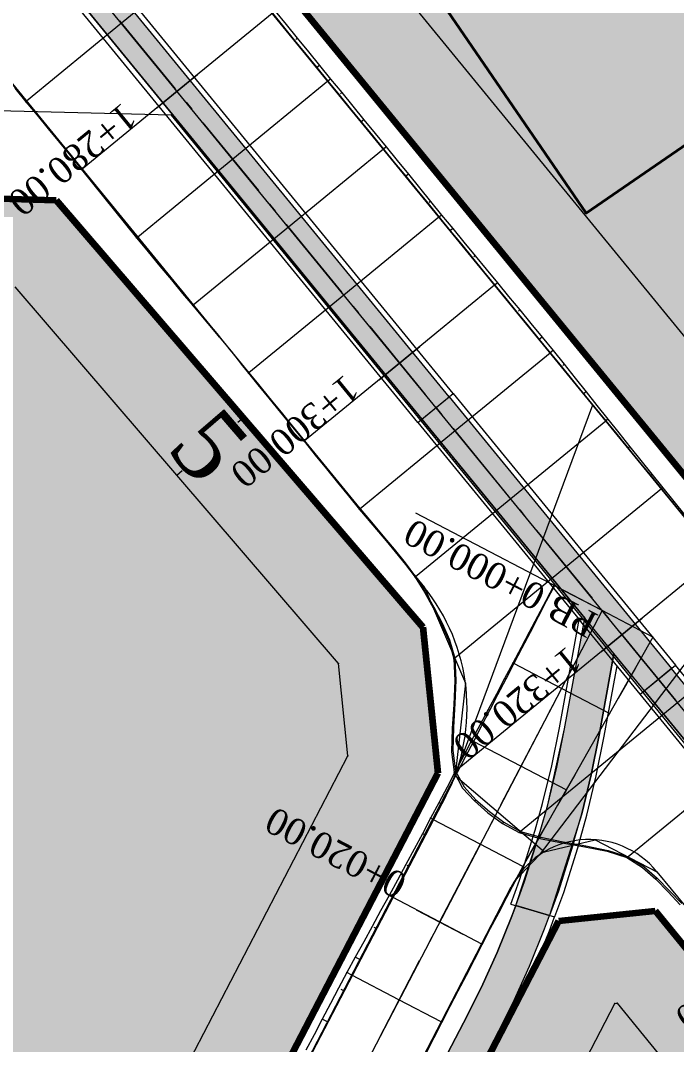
# Model space of a CAD drawing. Header units: metres. Extents: x 478603 to 489313, y 4282657 to 4289463.
# Drawn here: x 479467.5 to 479504.9, y 4287094.6 to 4287152.9 of the extents above; entities that cross this region are included whole.
import ezdxf

# ---------------------------------------------------------------- set-up
doc = ezdxf.new("R2010")
doc.units = ezdxf.units.M
for name, color, linetype, lineweight in [('ADAKENARI', 18, 'Continuous', 0), ('EKS_2', 5, 'Continuous', 0), ('EKSENLER', 3, 'Continuous', 0), ('HAT_ENERJI_NAKIL_HAT', 18, 'Continuous', 0), ('HDA_2', 30, 'Continuous', 0), ('HDO_2', 30, 'Continuous', 0), ('KALDIRIM', 11, 'Continuous', 0), ('KDA_2', 150, 'Continuous', 20), ('KDO_2', 150, 'Continuous', 20), ('KYA_2', 1, 'Continuous', 20), ('KYO_2', 1, 'Continuous', 20), ('P_ALAN', 143, 'Continuous', 0), ('P_ALT', 143, 'Continuous', 0), ('P_U_KNL', 143, 'Continuous', 0), ('P_YENI_MENFEZ', 150, 'Continuous', 0), ('PARSEL_ALAN', 254, 'Continuous', 0), ('PARSEL_SERA_ALAN', 9, 'Continuous', 40), ('PL_ALİNMAN', 1, 'Continuous', 0), ('PL_ENKESIT', 1, 'Continuous', 0), ('PL_KM', 4, 'Continuous', 0), ('PL_KMYAZI', 30, 'Continuous', 0), ('PL_TOTFKM', 7, 'Continuous', 0), ('RAKORDMAN', 3, 'Continuous', 0), ('ROL_CEPHE', 1, 'Continuous', 0), ('SEV_KYA_HDA', 3, 'Continuous', 0), ('SEV_KYO_HDO', 3, 'Continuous', 0), ('SEV_YKA_KDA', 3, 'Continuous', 0), ('SEV_YKO_KDO', 3, 'Continuous', 0), ('SNR_YAPIYAK', 18, 'Continuous', 0), ('YKA_2', 33, 'Continuous', 0), ('YKO_2', 33, 'Continuous', 0), ('YOL_EKSEN', 18, 'Continuous', 0)]:
    doc.layers.add(name, color=color, linetype=linetype, lineweight=lineweight)
doc.styles.get("Standard").update_dxf_attribs({"font": 'times.ttf'})

msp = doc.modelspace()

# ---------------------------------------------------------------- hatches: boundary and pattern name
at = {"layer": 'P_ALAN'}
for points in [[(479490.388, 4287130.193), (479491.935, 4287131.46), (479423.03, 4287215.575), (479420.744, 4287218.553), (479418.66, 4287221.657), (479416.777, 4287224.887), (479415.102, 4287228.229), (479413.643, 4287231.671), (479412.404, 4287235.198), (479411.728, 4287237.597), (479409.798, 4287237.073), (479410.496, 4287234.595), (479411.777, 4287230.948), (479413.286, 4287227.39), (479415.017, 4287223.934), (479416.964, 4287220.595), (479419.119, 4287217.386), (479421.463, 4287214.332)], [(479490.388, 4287130.193), (479491.935, 4287131.46), (479423.03, 4287215.575), (479420.744, 4287218.553), (479418.66, 4287221.657), (479416.777, 4287224.887), (479415.102, 4287228.229), (479413.643, 4287231.671), (479412.404, 4287235.198), (479411.728, 4287237.597), (479409.798, 4287237.073), (479410.496, 4287234.595), (479411.777, 4287230.948), (479413.286, 4287227.39), (479415.017, 4287223.934), (479416.964, 4287220.595), (479419.119, 4287217.386), (479421.463, 4287214.332)], [(479676.002, 4286903.553), (479677.549, 4286904.82), (479504.608, 4287115.988), (479503.061, 4287114.721)], [(479676.002, 4286903.553), (479677.549, 4286904.82), (479504.608, 4287115.988), (479503.061, 4287114.721)]]:
    msp.add_hatch(color=256, dxfattribs=at).paths.add_polyline_path(points)
at = {"layer": 'P_ALT'}
msp.add_hatch(color=256, dxfattribs=at).paths.add_polyline_path([(479497.659, 4287101.939), (479495.733, 4287102.497), (479497.13, 4287106.713), (479497.555, 4287108.223), (479498.517, 4287112.567), (479499.666, 4287118.866), (479490.388, 4287130.193), (479491.935, 4287131.46), (479504.609, 4287115.989), (479503.061, 4287114.721), (479501.329, 4287116.836), (479500.482, 4287112.19), (479500.029, 4287109.949), (479499.491, 4287107.717)])
msp.add_hatch(color=256, dxfattribs=at).paths.add_polyline_path([(479497.659, 4287101.939), (479495.733, 4287102.497), (479497.13, 4287106.713), (479497.555, 4287108.223), (479498.517, 4287112.567), (479499.666, 4287118.866), (479490.388, 4287130.193), (479491.935, 4287131.46), (479504.609, 4287115.989), (479503.061, 4287114.721), (479501.329, 4287116.836), (479500.482, 4287112.19), (479500.029, 4287109.949), (479499.491, 4287107.717)])
at = {"layer": 'P_U_KNL'}
msp.add_hatch(color=256, dxfattribs=at).paths.add_polyline_path([(479495.511, 4287101.887), (479494.672, 4287099.831), (479493.757, 4287097.808), (479492.762, 4287095.813), (479424.369, 4286964.911), (479323.786, 4286772.397), (479321.694, 4286767.966), (479319.958, 4286763.361), (479318.6, 4286758.632), (479317.627, 4286753.808), (479317.045, 4286748.922), (479316.86, 4286744.005), (479317.072, 4286739.088), (479317.679, 4286734.205), (479318.678, 4286729.387), (479320.062, 4286724.665), (479321.822, 4286720.07), (479323.946, 4286715.631), (479326.422, 4286711.378), (479329.232, 4286707.339), (479332.358, 4286703.539), (479335.781, 4286700.004), (479339.478, 4286696.756), (479343.408, 4286693.829), (479368.037, 4286676.984), (479369.166, 4286678.635), (479344.57, 4286695.457), (479340.737, 4286698.312), (479337.162, 4286701.453), (479333.852, 4286704.873), (479330.828, 4286708.548), (479328.11, 4286712.454), (479325.715, 4286716.568), (479323.66, 4286720.86), (479321.958, 4286725.305), (479320.62, 4286729.872), (479319.654, 4286734.532), (479319.066, 4286739.255), (479318.862, 4286744.01), (479319.041, 4286748.766), (479319.603, 4286753.492), (479320.544, 4286758.157), (479321.858, 4286762.731), (479323.537, 4286767.185), (479325.577, 4286771.507), (479426.147, 4286963.995), (479434.014, 4286979.053), (479438.909, 4286934.307), (479439.571, 4286929.81), (479440.573, 4286925.357), (479441.904, 4286920.991), (479443.559, 4286916.737), (479445.526, 4286912.619), (479447.796, 4286908.659), (479450.356, 4286904.881), (479453.18, 4286901.318), (479563.644, 4286772.192), (479564.255, 4286771.486), (479564.874, 4286770.784), (479565.5, 4286770.089), (479566.134, 4286769.4), (479566.774, 4286768.718), (479567.422, 4286768.043), (479568.076, 4286767.374), (479568.736, 4286766.714), (479589.573, 4286746.064), (479590.981, 4286747.485), (479570.147, 4286768.131), (479569.498, 4286768.78), (479568.858, 4286769.434), (479568.225, 4286770.095), (479567.599, 4286770.762), (479566.979, 4286771.436), (479566.367, 4286772.115), (479565.761, 4286772.802), (479565.161, 4286773.496), (479454.724, 4286902.59), (479451.97, 4286906.064), (479449.494, 4286909.719), (479447.299, 4286913.549), (479445.396, 4286917.532), (479443.796, 4286921.646), (479442.508, 4286925.869), (479441.539, 4286930.176), (479440.893, 4286934.562), (479435.678, 4286982.238), (479494.543, 4287094.904), (479495.563, 4287096.949), (479496.51, 4287099.041), (479497.377, 4287101.166), (479497.659, 4287101.939), (479495.733, 4287102.497)])
at = {"layer": 'PARSEL_ALAN'}
for points in [[(479643.933, 4287398.761), (479817.893, 4287145.197), (479734.475, 4287003.693), (479687.036, 4286923.221), (479673.047, 4286922.158), (479430.429, 4287218.472), (479426.934, 4287224.913), (479426.05, 4287231.313), (479427.413, 4287242.551), (479428.4, 4287247.276), (479432.514, 4287253.457)], [(479399.396, 4286933.725), (479405.087, 4286944.623), (479409.713, 4286953.488), (479425.731, 4286984.146), (479428.506, 4286989.465), (479491.3, 4287110.039), (479490.442, 4287118.342), (479469.544, 4287142.669), (479288.021, 4287147.265), (479271.782, 4287100.283), (479266.555, 4287102.387), (479233.888, 4287039.602), (479214.828, 4286998.397)], [(479592.622, 4286750.316), (479589.102, 4286749.769), (479566.59, 4286772.315), (479454.724, 4286902.59), (479447.565, 4286913.688), (479444.079, 4286921.745), (479442.798, 4286925.946), (479441.19, 4286934.6), (479436.135, 4286978.831), (479435.986, 4286982.18), (479498.192, 4287101.622), (479503.669, 4287102.188), (479660.515, 4286910.63), (479663.102, 4286885.213)]]:
    msp.add_hatch(color=256, dxfattribs=at).paths.add_polyline_path(points)
at = {"layer": 'PARSEL_SERA_ALAN'}
msp.add_hatch(color=256, dxfattribs=at).paths.add_polyline_path([(479636.228, 4287387.156), (479642.757, 4287391.636), (479809.646, 4287148.381), (479801.73, 4287142.95), (479804.558, 4287138.827), (479796.642, 4287133.396), (479799.471, 4287129.273), (479791.555, 4287123.842), (479794.383, 4287119.719), (479786.467, 4287114.288), (479789.296, 4287110.165), (479781.38, 4287104.734), (479784.208, 4287100.611), (479776.292, 4287095.18), (479779.121, 4287091.057), (479771.205, 4287085.626), (479774.033, 4287081.503), (479758.201, 4287070.641), (479761.03, 4287066.518), (479753.114, 4287061.087), (479755.942, 4287056.964), (479748.026, 4287051.533), (479750.855, 4287047.41), (479742.939, 4287041.979), (479745.767, 4287037.857), (479737.851, 4287032.426), (479740.68, 4287028.303), (479732.764, 4287022.872), (479735.592, 4287018.749), (479727.676, 4287013.318), (479730.505, 4287009.195), (479722.589, 4287003.764), (479725.417, 4286999.641), (479717.501, 4286994.21), (479720.33, 4286990.087), (479704.498, 4286979.225), (479707.326, 4286975.102), (479699.41, 4286969.671), (479702.239, 4286965.548), (479694.323, 4286960.117), (479697.151, 4286955.994), (479689.235, 4286950.563), (479692.064, 4286946.44), (479684.148, 4286941.009), (479686.976, 4286936.886), (479679.06, 4286931.455), (479650.774, 4286972.685), (479642.858, 4286967.254), (479577.8, 4287062.083), (479569.884, 4287056.652), (479507.654, 4287147.357), (479499.738, 4287141.926), (479434.68, 4287236.755), (479442.596, 4287242.186), (479436.939, 4287250.431)])

# ---------------------------------------------------------------- linework, layer by layer
at = {"layer": 'ADAKENARI', "lineweight": 200}
for p, q in [((479673.047, 4286922.158), (479430.429, 4287218.472)), ((479469.544, 4287142.669), (479490.442, 4287118.342)), ((479503.669, 4287102.188), (479660.515, 4286910.63))]:
    msp.add_line(p, q, dxfattribs=at)
at = {"layer": 'ADAKENARI', "lineweight": 100}
for p, q in [((479288.021, 4287147.265), (479469.544, 4287142.669)), ((479490.442, 4287118.342), (479491.3, 4287110.039)), ((479491.3, 4287110.039), (479428.506, 4286989.465)), ((479498.192, 4287101.622), (479503.669, 4287102.188)), ((479435.986, 4286982.18), (479498.192, 4287101.622))]:
    msp.add_line(p, q, dxfattribs=at)
at = {"layer": 'EKS_2'}
for p in [(479473.271, 4287152.73, 921.097), (479476.439, 4287148.861, 921.034), (479479.607, 4287144.993, 920.972), (479482.774, 4287141.124, 920.909), (479485.942, 4287137.256, 920.847), (479489.109, 4287133.387, 920.784), (479492.277, 4287129.518, 920.722), (479495.445, 4287125.65, 920.659), (479498.612, 4287121.781, 920.596), (479500.652, 4287119.289, 920.56), (479501.78, 4287117.912, 920.534), (479498.338, 4287114.857, 920.646), (479496.023, 4287110.425, 920.732), (479493.708, 4287105.993, 920.818), (479491.394, 4287101.562, 920.905), (479489.079, 4287097.13, 920.991)]:
    msp.add_point(p, dxfattribs=at)
at = {"layer": 'EKSENLER'}
for p, q in [((479665.104, 4286918.442), (479416.137, 4287222.509)), ((479500.652, 4287119.289), (479303.067, 4286740.802))]:
    msp.add_line(p, q, dxfattribs=at)
at = {"layer": 'HAT_ENERJI_NAKIL_HAT'}
for p, q in [((479476.111, 4287147.505), (479276.572, 4287152.557)), ((479620.765, 4286970.532), (479476.111, 4287147.505))]:
    msp.add_line(p, q, dxfattribs=at)
at = {"layer": 'HDA_2'}
msp.add_polyline3d([(479464.047, 4287152.931, 920.982), (479464.68, 4287152.158, 920.969), (479465.314, 4287151.384, 920.957), (479465.947, 4287150.61, 920.944), (479466.581, 4287149.837, 920.932), (479467.214, 4287149.063, 920.919), (479467.848, 4287148.289, 920.907), (479468.481, 4287147.515, 920.894), (479469.115, 4287146.742, 920.882), (479469.748, 4287145.968, 920.869), (479470.382, 4287145.194, 920.857), (479471.015, 4287144.42, 920.844), (479471.649, 4287143.647, 920.832), (479472.282, 4287142.873, 920.819), (479472.916, 4287142.099, 920.807), (479473.549, 4287141.326, 920.794), (479474.183, 4287140.552, 920.782), (479474.816, 4287139.778, 920.769), (479475.45, 4287139.004, 920.757), (479476.083, 4287138.231, 920.744), (479476.717, 4287137.457, 920.732), (479477.35, 4287136.683, 920.719), (479478.838, 4287134.866, 920.799)], dxfattribs=at)
for p in [(479467.848, 4287148.289, 920.907), (479471.015, 4287144.42, 920.844), (479474.183, 4287140.552, 920.782), (479477.35, 4287136.683, 920.719)]:
    msp.add_point(p, dxfattribs=at)
at = {"layer": 'HDO_2'}
msp.add_polyline3d([(479481.863, 4287153.302, 920.844), (479482.496, 4287152.529, 920.832), (479483.13, 4287151.755, 920.819), (479483.763, 4287150.981, 920.807), (479484.397, 4287150.208, 920.794), (479485.031, 4287149.434, 920.782), (479485.664, 4287148.66, 920.769), (479486.298, 4287147.886, 920.757), (479486.931, 4287147.113, 920.744), (479487.565, 4287146.339, 920.732), (479488.198, 4287145.565, 920.719), (479488.832, 4287144.791, 920.707), (479489.465, 4287144.018, 920.694), (479490.099, 4287143.244, 920.682), (479490.732, 4287142.47, 920.669), (479491.366, 4287141.697, 920.657), (479491.999, 4287140.923, 920.644), (479492.633, 4287140.149, 920.632), (479493.266, 4287139.375, 920.619), (479493.9, 4287138.602, 920.607), (479494.533, 4287137.828, 920.594), (479495.167, 4287137.054, 920.582), (479495.8, 4287136.28, 920.569), (479496.434, 4287135.507, 920.557), (479497.067, 4287134.733, 920.544), (479497.701, 4287133.959, 920.532), (479498.334, 4287133.186, 920.519), (479498.968, 4287132.412, 920.507), (479499.601, 4287131.638, 920.494), (479500.235, 4287130.864, 920.482), (479500.868, 4287130.091, 920.469), (479501.502, 4287129.317, 920.457), (479502.136, 4287128.543, 920.444), (479502.769, 4287127.769, 920.432), (479503.403, 4287126.996, 920.419), (479504.036, 4287126.222, 920.406), (479504.67, 4287125.448, 920.394), (479505.303, 4287124.675, 920.381)], dxfattribs=at)
for p in [(479485.031, 4287149.434, 920.782), (479488.198, 4287145.565, 920.719), (479491.366, 4287141.697, 920.657), (479494.533, 4287137.828, 920.594), (479497.701, 4287133.959, 920.532), (479500.868, 4287130.091, 920.469), (479504.036, 4287126.222, 920.406)]:
    msp.add_point(p, dxfattribs=at)
at = {"layer": 'KALDIRIM'}
for p, q in [((479399.105, 4287232.261), (479490.481, 4287120.663)), ((479670.52, 4286922.876), (479428.912, 4287217.957)), ((479491.757, 4287108.732), (479141.95, 4286438.657)), ((479503.777, 4287104.424), (479658.893, 4286914.978)), ((479432.853, 4286982.904), (479495.47, 4287103.56))]:
    msp.add_line(p, q, dxfattribs=at)
for centre, radius, start, end in [((479482.005, 4287113.722), 10.955, 332.90113, 39.31021), ((479499.908, 4287101.257), 5, 39.31021, 152.57198)]:
    msp.add_arc(centre, radius, start, end, dxfattribs=at)
at = {"layer": 'KDA_2'}
for points in [[(479479.314, 4287134.301, 920.731), (479479.507, 4287134.057, 920.646), (479479.703, 4287133.809, 920.56), (479479.914, 4287133.544, 920.469), (479480.16, 4287133.235, 920.362), (479480.507, 4287132.805, 920.212), (479481.037, 4287132.154, 920.167), (479481.666, 4287131.382, 920.112), (479482.33, 4287130.569, 920.055), (479483.003, 4287129.745, 919.997), (479483.666, 4287128.93, 919.94), (479484.309, 4287128.138, 919.879), (479484.94, 4287127.361, 919.82), (479485.566, 4287126.589, 919.76), (479486.193, 4287125.82, 919.701), (479486.825, 4287125.054, 919.642), (479487.467, 4287124.291, 919.635), (479488.114, 4287123.528, 919.628), (479488.759, 4287122.763, 919.621), (479489.393, 4287121.988, 919.613), (479489.993, 4287121.186, 919.606), (479490.532, 4287120.335, 919.546), (479491.033, 4287119.452, 919.484), (479491.504, 4287118.545, 919.423), (479491.923, 4287117.597, 919.361), (479492.213, 4287116.542, 919.295), (479492.266, 4287115.293, 919.086), (479492.199, 4287113.945, 918.86), (479492.11, 4287112.58, 918.631), (479492.072, 4287111.256, 918.409), (479492.217, 4287110.083, 918.211), (479492.704, 4287109.189, 918.222), (479493.383, 4287108.453, 918.233), (479494.147, 4287107.785, 918.244), (479494.977, 4287107.172, 918.255), (479495.928, 4287106.659, 918.267), (479497.096, 4287106.323, 918.35), (479498.371, 4287106.074, 918.44), (479499.67, 4287105.845, 918.53), (479500.935, 4287105.588, 918.619), (479502.07, 4287105.225, 918.701), (479502.962, 4287104.663, 918.528), (479503.719, 4287103.991, 918.361), (479504.426, 4287103.277, 918.196), (479505.11, 4287102.545, 918.031)], [(479497.907, 4287120.723, 919.957), (479497.439, 4287119.839, 919.824), (479496.971, 4287118.955, 919.692), (479496.503, 4287118.072, 919.559), (479496.035, 4287117.188, 919.426), (479495.566, 4287116.305, 919.294), (479495.097, 4287115.422, 919.123), (479494.626, 4287114.539, 918.952), (479494.156, 4287113.657, 918.781), (479493.686, 4287112.774, 918.609), (479493.217, 4287111.891, 918.438), (479492.75, 4287111.007, 918.338), (479492.284, 4287110.122, 918.238), (479491.818, 4287109.237, 918.138), (479491.352, 4287108.352, 918.037), (479490.883, 4287107.469, 917.937), (479490.411, 4287106.587, 917.658), (479489.938, 4287105.706, 917.378), (479489.463, 4287104.826, 917.099), (479488.987, 4287103.947, 916.82), (479488.51, 4287103.068, 916.54), (479488.03, 4287102.19, 916.134), (479487.548, 4287101.314, 915.728), (479487.066, 4287100.437, 915.322), (479486.586, 4287099.56, 914.916), (479486.108, 4287098.681, 914.51), (479485.637, 4287097.799, 914.427), (479485.17, 4287096.915, 914.345), (479484.704, 4287096.03, 914.263), (479484.239, 4287095.144, 914.18), (479483.779, 4287094.257, 914.098)]]:
    msp.add_polyline3d(points, dxfattribs=at)
for p in [(479480.507, 4287132.805, 920.212), (479483.666, 4287128.93, 919.94), (479486.825, 4287125.054, 919.642), (479489.993, 4287121.186, 919.606), (479497.907, 4287120.723, 919.957), (479492.213, 4287116.542, 919.295), (479495.566, 4287116.305, 919.294), (479493.217, 4287111.891, 918.438), (479492.217, 4287110.083, 918.211), (479490.883, 4287107.469, 917.937), (479495.928, 4287106.659, 918.267), (479502.07, 4287105.225, 918.701), (479488.51, 4287103.068, 916.54), (479486.108, 4287098.681, 914.51)]:
    msp.add_point(p, dxfattribs=at)
at = {"layer": 'KDO_2'}
msp.add_polyline3d([(479503.544, 4287117.779, 920.178), (479503.05, 4287116.909, 920.012), (479502.557, 4287116.038, 919.847), (479502.064, 4287115.168, 919.682), (479501.571, 4287114.297, 919.516), (479501.077, 4287113.426, 919.351), (479500.584, 4287112.556, 919.227), (479500.091, 4287111.685, 919.102), (479499.598, 4287110.814, 918.978), (479499.105, 4287109.944, 918.854), (479498.61, 4287109.074, 918.729), (479498.115, 4287108.205, 918.558), (479497.619, 4287107.336, 918.387), (479497.123, 4287106.466, 918.216), (479496.63, 4287105.595, 918.045), (479496.144, 4287104.721, 917.874), (479495.671, 4287103.84, 917.419), (479495.205, 4287102.955, 916.964), (479494.742, 4287102.069, 916.508), (479494.28, 4287101.182, 916.053), (479493.818, 4287100.295, 915.597), (479493.359, 4287099.407, 915.26), (479492.9, 4287098.519, 914.923), (479492.441, 4287097.63, 914.586), (479491.982, 4287096.742, 914.249), (479491.522, 4287095.854, 913.912), (479491.061, 4287094.966, 914.155), (479490.599, 4287094.079, 914.397)], dxfattribs=at)
for p in [(479503.544, 4287117.779, 920.178), (479501.077, 4287113.426, 919.351), (479498.61, 4287109.074, 918.729), (479496.144, 4287104.721, 917.874), (479493.818, 4287100.295, 915.597), (479491.522, 4287095.854, 913.912)]:
    msp.add_point(p, dxfattribs=at)
at = {"layer": 'KYA_2'}
msp.add_polyline3d([(479467.184, 4287149.038, 921.299), (479467.819, 4287148.266, 921.279), (479468.455, 4287147.493, 921.246), (479469.091, 4287146.721, 921.213), (479469.727, 4287145.949, 921.18), (479470.363, 4287145.177, 921.147), (479470.994, 4287144.403, 921.114), (479471.62, 4287143.628, 921.184), (479472.243, 4287142.852, 921.253), (479472.866, 4287142.074, 921.323), (479473.493, 4287141.295, 921.393), (479474.13, 4287140.509, 921.464), (479474.786, 4287139.712, 921.372), (479475.451, 4287138.912, 921.279), (479476.111, 4287138.12, 921.187), (479476.75, 4287137.355, 921.099), (479477.327, 4287136.664, 921.018), (479477.791, 4287136.111, 920.951), (479478.194, 4287135.632, 920.893), (479478.574, 4287135.181, 920.838), (479478.945, 4287134.739, 920.784), (479479.314, 4287134.301, 920.731)], dxfattribs=at)
for p in [(479467.819, 4287148.266, 921.279), (479470.994, 4287144.403, 921.114), (479474.13, 4287140.509, 921.464), (479477.327, 4287136.664, 921.018)]:
    msp.add_point(p, dxfattribs=at)
at = {"layer": 'KYO_2'}
msp.add_polyline3d([(479482.017, 4287153.428, 922.831), (479482.65, 4287152.654, 922.811), (479483.283, 4287151.88, 922.792), (479483.915, 4287151.106, 922.772), (479484.548, 4287150.331, 922.753), (479485.182, 4287149.557, 922.733), (479485.815, 4287148.784, 922.725), (479486.449, 4287148.011, 922.717), (479487.084, 4287147.237, 922.709), (479487.717, 4287146.464, 922.701), (479488.351, 4287145.69, 922.693), (479488.983, 4287144.915, 922.659), (479489.615, 4287144.14, 922.625), (479490.246, 4287143.365, 922.591), (479490.878, 4287142.589, 922.557), (479491.51, 4287141.815, 922.524), (479492.144, 4287141.041, 922.527), (479492.778, 4287140.268, 922.531), (479493.413, 4287139.496, 922.535), (479494.048, 4287138.723, 922.539), (479494.684, 4287137.951, 922.543), (479495.321, 4287137.181, 922.566), (479495.959, 4287136.41, 922.59), (479496.596, 4287135.64, 922.614), (479497.233, 4287134.868, 922.638), (479497.866, 4287134.094, 922.661), (479498.492, 4287133.315, 922.519), (479499.116, 4287132.533, 922.377), (479499.738, 4287131.75, 922.235), (479500.36, 4287130.967, 922.093), (479500.983, 4287130.184, 921.951), (479501.608, 4287129.404, 921.846), (479502.234, 4287128.624, 921.742), (479502.861, 4287127.845, 921.637), (479503.488, 4287127.065, 921.533), (479504.115, 4287126.287, 921.428), (479504.744, 4287125.509, 921.361), (479505.373, 4287124.731, 921.295)], dxfattribs=at)
for p in [(479485.182, 4287149.557, 922.733), (479488.351, 4287145.69, 922.693), (479491.51, 4287141.815, 922.524), (479494.684, 4287137.951, 922.543), (479497.866, 4287134.094, 922.661), (479500.983, 4287130.184, 921.951), (479504.115, 4287126.287, 921.428)]:
    msp.add_point(p, dxfattribs=at)
at = {"layer": 'P_ALAN'}
for points in [[(479490.388, 4287130.193, 0), (479491.935, 4287131.46, 342.223), (479423.03, 4287215.575, 0), (479420.744, 4287218.553, 0), (479418.66, 4287221.657, 0), (479416.777, 4287224.887, 0), (479415.102, 4287228.229, 0), (479413.643, 4287231.671, 0), (479412.404, 4287235.198, 0), (479411.728, 4287237.597, 0), (479409.798, 4287237.073, 0), (479410.496, 4287234.595, 0), (479411.777, 4287230.948, 0), (479413.286, 4287227.39, 0), (479415.017, 4287223.934, 0), (479416.964, 4287220.595, 0), (479419.119, 4287217.386, 0), (479421.463, 4287214.332, 0), (479490.388, 4287130.193, 0)], [(479490.388, 4287130.193, 0), (479491.935, 4287131.46, 0), (479423.03, 4287215.575, 0), (479420.744, 4287218.553, 0), (479418.66, 4287221.657, 0), (479416.777, 4287224.887, 0), (479415.102, 4287228.229, 0), (479413.643, 4287231.671, 0), (479412.404, 4287235.198, 0), (479411.728, 4287237.597, 0), (479409.798, 4287237.073, 0), (479410.496, 4287234.595, 0), (479411.777, 4287230.948, 0), (479413.286, 4287227.39, 0), (479415.017, 4287223.934, 0), (479416.964, 4287220.595, 0), (479419.119, 4287217.386, 0), (479421.463, 4287214.332, 0), (479490.388, 4287130.193, 0)], [(479490.388, 4287130.193, 0), (479491.935, 4287131.46, 342.223), (479423.03, 4287215.575, 0), (479420.744, 4287218.553, 0), (479418.66, 4287221.657, 0), (479416.777, 4287224.887, 0), (479415.102, 4287228.229, 0), (479413.643, 4287231.671, 0), (479412.404, 4287235.198, 0), (479411.728, 4287237.597, 0), (479409.798, 4287237.073, 0), (479410.496, 4287234.595, 0), (479411.777, 4287230.948, 0), (479413.286, 4287227.39, 0), (479415.017, 4287223.934, 0), (479416.964, 4287220.595, 0), (479419.119, 4287217.386, 0), (479421.463, 4287214.332, 0), (479490.388, 4287130.193, 0)], [(479490.388, 4287130.193, 0), (479491.935, 4287131.46, 0), (479423.03, 4287215.575, 0), (479420.744, 4287218.553, 0), (479418.66, 4287221.657, 0), (479416.777, 4287224.887, 0), (479415.102, 4287228.229, 0), (479413.643, 4287231.671, 0), (479412.404, 4287235.198, 0), (479411.728, 4287237.597, 0), (479409.798, 4287237.073, 0), (479410.496, 4287234.595, 0), (479411.777, 4287230.948, 0), (479413.286, 4287227.39, 0), (479415.017, 4287223.934, 0), (479416.964, 4287220.595, 0), (479419.119, 4287217.386, 0), (479421.463, 4287214.332, 0), (479490.388, 4287130.193, 0)], [(479676.002, 4286903.553, 0), (479677.549, 4286904.82, 0), (479504.608, 4287115.988, 0), (479503.061, 4287114.721, 0), (479676.002, 4286903.553, 0)], [(479676.002, 4286903.553, 0), (479677.549, 4286904.82, 0), (479504.608, 4287115.988, 0), (479503.061, 4287114.721, 0), (479676.002, 4286903.553, 0)], [(479676.002, 4286903.553, 0), (479677.549, 4286904.82, 0), (479504.608, 4287115.988, 0), (479503.061, 4287114.721, 0), (479676.002, 4286903.553, 0)], [(479676.002, 4286903.553, 0), (479677.549, 4286904.82, 0), (479504.608, 4287115.988, 0), (479503.061, 4287114.721, 0), (479676.002, 4286903.553, 0)]]:
    msp.add_polyline3d(points, close=True, dxfattribs=at)
at = {"layer": 'P_ALT'}
for points in [[(479497.659, 4287101.939, 587.581), (479495.733, 4287102.497, 80.506), (479497.13, 4287106.713, 0), (479497.555, 4287108.223, 0), (479498.517, 4287112.567, 0), (479499.666, 4287118.866, 0), (479490.388, 4287130.193, 0), (479491.935, 4287131.46, 0), (479504.609, 4287115.989, 287.436), (479503.061, 4287114.721, 41.728), (479501.329, 4287116.836, 0), (479500.482, 4287112.19, 0), (479500.029, 4287109.949, 0), (479499.491, 4287107.717, 0), (479497.659, 4287101.939, 587.581)], [(479497.659, 4287101.939, 0), (479495.733, 4287102.497, 0), (479497.13, 4287106.713, 0), (479497.555, 4287108.223, 0), (479498.517, 4287112.567, 0), (479499.666, 4287118.866, 0), (479490.388, 4287130.193, 0), (479491.935, 4287131.46, 0), (479504.609, 4287115.989, 0), (479503.061, 4287114.721, 0), (479501.329, 4287116.836, 0), (479500.482, 4287112.19, 0), (479500.029, 4287109.949, 0), (479499.491, 4287107.717, 0), (479497.659, 4287101.939, 0)], [(479497.659, 4287101.939, 587.581), (479495.733, 4287102.497, 80.506), (479497.13, 4287106.713, 0), (479497.555, 4287108.223, 0), (479498.517, 4287112.567, 0), (479499.666, 4287118.866, 0), (479490.388, 4287130.193, 0), (479491.935, 4287131.46, 0), (479504.609, 4287115.989, 287.436), (479503.061, 4287114.721, 41.728), (479501.329, 4287116.836, 0), (479500.482, 4287112.19, 0), (479500.029, 4287109.949, 0), (479499.491, 4287107.717, 0), (479497.659, 4287101.939, 587.581)], [(479497.659, 4287101.939, 0), (479495.733, 4287102.497, 0), (479497.13, 4287106.713, 0), (479497.555, 4287108.223, 0), (479498.517, 4287112.567, 0), (479499.666, 4287118.866, 0), (479490.388, 4287130.193, 0), (479491.935, 4287131.46, 0), (479504.609, 4287115.989, 0), (479503.061, 4287114.721, 0), (479501.329, 4287116.836, 0), (479500.482, 4287112.19, 0), (479500.029, 4287109.949, 0), (479499.491, 4287107.717, 0), (479497.659, 4287101.939, 0)]]:
    msp.add_polyline3d(points, close=True, dxfattribs=at)
at = {"layer": 'P_U_KNL'}
msp.add_line((479495.733, 4287102.497, 80.506), (479497.659, 4287101.939, 587.581), dxfattribs=at)
for points in [[(479491.935, 4287131.46, 0), (479423.03, 4287215.575, 0), (479420.744, 4287218.553, 0), (479418.66, 4287221.657, 0), (479416.777, 4287224.887, 0), (479415.102, 4287228.229, 0), (479413.643, 4287231.671, 0), (479412.404, 4287235.198, 0), (479411.728, 4287237.597, 0)], [(479492.167, 4287131.65, 0), (479423.265, 4287215.761, 0), (479420.988, 4287218.728, 0), (479418.915, 4287221.816, 0), (479417.041, 4287225.029, 0), (479415.375, 4287228.355, 0), (479413.923, 4287231.779, 0), (479412.69, 4287235.288, 0), (479412.018, 4287237.675, 0)], [(479490.156, 4287130.003, 0), (479421.228, 4287214.146, 0), (479418.875, 4287217.211, 0), (479416.71, 4287220.436, 0), (479414.754, 4287223.791, 0), (479413.013, 4287227.264, 0), (479411.497, 4287230.84, 0), (479410.21, 4287234.504, 0), (479409.509, 4287236.994, 0)], [(479490.388, 4287130.193, 0), (479421.463, 4287214.332, 0), (479419.119, 4287217.386, 0), (479416.964, 4287220.595, 0), (479415.017, 4287223.934, 0), (479413.286, 4287227.39, 0), (479411.777, 4287230.948, 0), (479410.496, 4287234.595, 0), (479409.798, 4287237.073, 0)], [(479677.781, 4286905.011, 0), (479504.841, 4287116.178, 0)], [(479677.549, 4286904.82, 0), (479504.608, 4287115.988, 0)], [(479675.77, 4286903.363, 0), (479502.829, 4287114.531, 0)], [(479676.002, 4286903.553, 0), (479503.061, 4287114.721, 0)], [(479565.161, 4286773.496, 0), (479454.724, 4286902.59, 0), (479451.97, 4286906.064, 0), (479449.494, 4286909.719, 0), (479447.299, 4286913.549, 0), (479445.396, 4286917.532, 0), (479443.796, 4286921.646, 0), (479442.508, 4286925.869, 0), (479441.539, 4286930.176, 0), (479440.893, 4286934.562, 0), (479435.678, 4286982.238, 0), (479494.543, 4287094.904, 0), (479495.563, 4287096.949, 0), (479496.51, 4287099.041, 0), (479497.377, 4287101.166, 0), (479497.659, 4287101.939, 0), (479495.733, 4287102.497, 80.506), (479495.511, 4287101.887, 0), (479495.511, 4287101.887, 0), (479494.672, 4287099.831, 0), (479493.757, 4287097.808, 0), (479492.762, 4287095.813, 0), (479424.369, 4286964.911, 0), (479323.786, 4286772.397, 0)], [(479565.161, 4286773.496, 0), (479454.724, 4286902.59, 0), (479451.97, 4286906.064, 0), (479449.494, 4286909.719, 0), (479447.299, 4286913.549, 0), (479445.396, 4286917.532, 0), (479443.796, 4286921.646, 0), (479442.508, 4286925.869, 0), (479441.539, 4286930.176, 0), (479440.893, 4286934.562, 0), (479435.678, 4286982.238, 0), (479494.543, 4287094.904, 0), (479495.563, 4287096.949, 0), (479496.51, 4287099.041, 0), (479497.377, 4287101.166, 0), (479497.659, 4287101.939, 0), (479495.733, 4287102.497, 80.506), (479495.511, 4287101.887, 0), (479495.511, 4287101.887, 0), (479494.672, 4287099.831, 0), (479493.757, 4287097.808, 0), (479492.762, 4287095.813, 0), (479424.369, 4286964.911, 0), (479323.786, 4286772.397, 0)], [(479565.161, 4286773.496, 0), (479454.724, 4286902.59, 0), (479451.97, 4286906.064, 0), (479449.494, 4286909.719, 0), (479447.299, 4286913.549, 0), (479445.396, 4286917.532, 0), (479443.796, 4286921.646, 0), (479442.508, 4286925.869, 0), (479441.539, 4286930.176, 0), (479440.893, 4286934.562, 0), (479435.678, 4286982.238, 0), (479494.543, 4287094.904, 0), (479495.563, 4287096.949, 0), (479496.51, 4287099.041, 0), (479497.377, 4287101.166, 0), (479497.659, 4287101.939, 0), (479495.733, 4287102.497, 0), (479495.511, 4287101.887, 0), (479495.511, 4287101.887, 0), (479494.672, 4287099.831, 0), (479493.757, 4287097.808, 0), (479492.762, 4287095.813, 0), (479424.369, 4286964.911, 0), (479323.786, 4286772.397, 0)], [(479323.786, 4286772.397, 0), (479424.369, 4286964.911, 0), (479492.762, 4287095.813, 0), (479493.757, 4287097.808, 0), (479494.672, 4287099.831, 0), (479495.511, 4287101.887, 0), (479495.733, 4287102.497, 0)], [(479435.678, 4286982.238, 0), (479494.543, 4287094.904, 0), (479495.563, 4287096.949, 0), (479496.51, 4287099.041, 0), (479497.377, 4287101.166, 0), (479497.659, 4287101.939, 0)], [(479435.986, 4286982.18, 0), (479494.81, 4287094.767, 0), (479495.834, 4287096.821, 0), (479496.785, 4287098.922, 0), (479497.657, 4287101.058, 0), (479497.947, 4287101.855, 0)]]:
    msp.add_polyline3d(points, dxfattribs=at)
at = {"layer": 'P_YENI_MENFEZ'}
for p, q in [((479490.156, 4287130.003, 786.371), (479492.167, 4287131.65, 318.014)), ((479490.156, 4287130.003, 786.371), (479492.167, 4287131.65, 318.014)), ((479491.935, 4287131.46, 342.223), (479504.609, 4287115.989, 372.055)), ((479491.935, 4287131.46, 342.223), (479504.609, 4287115.989, 372.055)), ((479492.167, 4287131.65, 296.577), (479504.841, 4287116.179, 318.014)), ((479492.167, 4287131.65, 296.577), (479504.841, 4287116.179, 318.014)), ((479490.388, 4287130.193, 21.36), (479499.666, 4287118.866)), ((479490.388, 4287130.193, 21.36), (479499.666, 4287118.866)), ((479490.156, 4287130.003, 21.182), (479499.346, 4287118.783)), ((479490.156, 4287130.003, 21.182), (479499.346, 4287118.783)), ((479502.829, 4287114.531), (479499.346, 4287118.783)), ((479503.061, 4287114.721), (479499.666, 4287118.866)), ((479502.829, 4287114.531), (479504.841, 4287116.179, 318.014)), ((479495.944, 4287103.951), (479496.842, 4287106.796)), ((479496.233, 4287103.867, 80.948), (479497.13, 4287106.713)), ((479499.059, 4287106.184), (479498.159, 4287103.309, 607.596)), ((479499.339, 4287106.072, 687.837), (479498.447, 4287103.225, 687.837)), ((479495.445, 4287102.581), (479495.944, 4287103.951)), ((479495.733, 4287102.497, 75.434), (479496.233, 4287103.867, 80.948)), ((479498.159, 4287103.309, 607.596), (479497.659, 4287101.939, 612.443)), ((479498.447, 4287103.225, 687.837), (479497.947, 4287101.855, 687.837)), ((479495.445, 4287102.581), (479497.947, 4287101.855, 687.837))]:
    msp.add_line(p, q, dxfattribs=at)
for points in [[(479496.842, 4287106.796, 0), (479497.265, 4287108.299, 0), (479497.783, 4287110.446, 0), (479498.223, 4287112.624, 0), (479499.346, 4287118.783, 0)], [(479497.13, 4287106.713, 0), (479497.555, 4287108.223, 0), (479498.076, 4287110.381, 0), (479498.517, 4287112.567, 0), (479499.666, 4287118.866, 0)], [(479499.051, 4287106.156, 0), (479499.491, 4287107.717, 0), (479500.029, 4287109.949, 0), (479500.482, 4287112.19, 0), (479501.329, 4287116.836, 0)], [(479499.339, 4287106.072, 687.837), (479499.781, 4287107.641, 0), (479500.322, 4287109.884, 0), (479500.776, 4287112.133, 0), (479501.508, 4287116.145, 0)]]:
    msp.add_polyline3d(points, dxfattribs=at)
at = {"layer": 'PARSEL_ALAN'}
for points in [[(479643.933, 4287398.761, 927.06), (479817.893, 4287145.197, 932.321), (479734.475, 4287003.693, 930.586), (479687.036, 4286923.221, 931.899), (479673.047, 4286922.158, 931.524), (479430.429, 4287218.472, 921.012), (479426.934, 4287224.913, 920.711), (479426.05, 4287231.313, 920.456), (479427.413, 4287242.551, 919.643), (479428.4, 4287247.276, 919.202), (479432.514, 4287253.457, 918.591), (479643.933, 4287398.761, 927.06)], [(479643.933, 4287398.761, 0), (479817.893, 4287145.197, 0), (479734.475, 4287003.693, 0), (479687.036, 4286923.221, 0), (479673.047, 4286922.158, 0), (479430.429, 4287218.472, 0), (479426.934, 4287224.913, 0), (479426.05, 4287231.313, 0), (479427.413, 4287242.551, 0), (479428.4, 4287247.276, 0), (479432.514, 4287253.457, 0), (479643.933, 4287398.761, 0)], [(479399.396, 4286933.725, 924.042), (479405.087, 4286944.623, 923.531), (479409.713, 4286953.488, 923.031), (479425.731, 4286984.146, 923.714), (479428.506, 4286989.465, 923.939), (479491.3, 4287110.039, 918.161), (479490.442, 4287118.342, 919.385), (479469.544, 4287142.669, 921.125), (479288.021, 4287147.265, 904.226), (479271.782, 4287100.283, 902.746), (479266.555, 4287102.387, 902.412), (479233.888, 4287039.602, 901.233), (479214.828, 4286998.397, 900.827), (479399.396, 4286933.725, 924.042)], [(479399.396, 4286933.725, 0), (479405.087, 4286944.623, 0), (479409.713, 4286953.488, 0), (479425.731, 4286984.146, 0), (479428.506, 4286989.465, 0), (479491.3, 4287110.039, 0), (479490.442, 4287118.342, 0), (479469.544, 4287142.669, 0), (479288.021, 4287147.265, 0), (479271.782, 4287100.283, 0), (479266.555, 4287102.387, 0), (479233.888, 4287039.602, 0), (479214.828, 4286998.397, 0), (479399.396, 4286933.725, 0)], [(479592.622, 4286750.316, 934.496), (479589.102, 4286749.769, 934.2), (479566.59, 4286772.315, 931.194), (479454.724, 4286902.59, 926.344), (479447.565, 4286913.688, 925.593), (479444.079, 4286921.745, 925.17), (479442.798, 4286925.946, 924.923), (479441.19, 4286934.6, 924.694), (479436.135, 4286978.831, 924.104), (479435.986, 4286982.18, 924.175), (479498.192, 4287101.622, 916.728), (479503.669, 4287102.188, 917.707), (479660.515, 4286910.63, 931.541), (479663.102, 4286885.213, 932.593), (479592.622, 4286750.316, 934.496)], [(479592.622, 4286750.316, 0), (479589.102, 4286749.769, 0), (479566.59, 4286772.315, 0), (479454.724, 4286902.59, 0), (479447.565, 4286913.688, 0), (479444.079, 4286921.745, 0), (479442.798, 4286925.946, 0), (479441.19, 4286934.6, 0), (479436.135, 4286978.831, 0), (479435.986, 4286982.18, 0), (479498.192, 4287101.622, 0), (479503.669, 4287102.188, 0), (479660.515, 4286910.63, 0), (479663.102, 4286885.213, 0), (479592.622, 4286750.316, 0)]]:
    msp.add_polyline3d(points, close=True, dxfattribs=at)
at = {"layer": 'PARSEL_SERA_ALAN'}
msp.add_polyline3d([(479642.858, 4286967.254, 0), (479577.8, 4287062.083, 0), (479569.884, 4287056.652, 0), (479507.654, 4287147.357, 0), (479499.738, 4287141.926, 0), (479434.68, 4287236.755, 0), (479442.596, 4287242.186, 0), (479436.939, 4287250.431, 0), (479636.228, 4287387.156, 0)], dxfattribs=at)
msp.add_polyline3d([(479642.858, 4286967.254, 0), (479577.8, 4287062.083, 0), (479569.884, 4287056.652, 0), (479507.654, 4287147.357, 0), (479499.738, 4287141.926, 0), (479434.68, 4287236.755, 0), (479442.596, 4287242.186, 0), (479436.939, 4287250.431, 0), (479636.228, 4287387.156, 0)], dxfattribs=at)
at = {"layer": 'PL_ALİNMAN'}
for p, q in [((479473.154, 4287152.874), (479476.321, 4287149.005)), ((479476.955, 4287148.232), (479477.272, 4287147.845)), ((479477.905, 4287147.071), (479481.073, 4287143.202)), ((479481.706, 4287142.429), (479482.023, 4287142.042)), ((479482.656, 4287141.268), (479485.824, 4287137.399)), ((479486.458, 4287136.626), (479486.774, 4287136.239)), ((479487.408, 4287135.465), (479490.575, 4287131.597)), ((479491.209, 4287130.823), (479491.526, 4287130.436)), ((479492.159, 4287129.662), (479495.327, 4287125.794)), ((479495.96, 4287125.02), (479496.277, 4287124.633)), ((479496.911, 4287123.859), (479500.078, 4287119.991)), ((479500.652, 4287119.289), (479498.338, 4287114.857)), ((479500.712, 4287119.217), (479501.028, 4287118.83)), ((479501.662, 4287118.056), (479504.83, 4287114.188)), ((479497.875, 4287113.971), (479497.643, 4287113.528)), ((479497.18, 4287112.641), (479494.866, 4287108.209)), ((479494.403, 4287107.323), (479494.171, 4287106.88)), ((479493.708, 4287105.993), (479491.394, 4287101.562)), ((479490.931, 4287100.675), (479490.699, 4287100.232)), ((479490.236, 4287099.346), (479487.921, 4287094.914))]:
    msp.add_line(p, q, dxfattribs=at)
at = {"layer": 'PL_ENKESIT'}
for points in [[(479478.846, 4287157.294, 922.851), (479478.695, 4287157.171, 920.907), (479478.688, 4287157.165, 920.957), (479473.271, 4287152.73, 921.097), (479467.855, 4287148.295, 920.957), (479467.848, 4287148.289, 920.907), (479467.819, 4287148.266, 921.279)], [(479482.017, 4287153.428, 922.831), (479481.863, 4287153.302, 920.844), (479481.855, 4287153.296, 920.894), (479476.439, 4287148.861, 921.034), (479471.023, 4287144.427, 920.894), (479471.015, 4287144.42, 920.844), (479470.994, 4287144.403, 921.114)], [(479485.182, 4287149.557, 922.733), (479485.031, 4287149.434, 920.782), (479485.023, 4287149.427, 920.832), (479479.607, 4287144.993, 920.972), (479474.191, 4287140.558, 920.832), (479474.183, 4287140.552, 920.782), (479474.13, 4287140.509, 921.464)], [(479488.351, 4287145.69, 922.693), (479488.198, 4287145.565, 920.719), (479488.19, 4287145.559, 920.769), (479482.774, 4287141.124, 920.909), (479477.358, 4287136.69, 920.769), (479477.35, 4287136.683, 920.719), (479477.327, 4287136.664, 921.018)], [(479491.51, 4287141.815, 922.524), (479491.366, 4287141.697, 920.657), (479491.358, 4287141.69, 920.707), (479485.942, 4287137.256, 920.847), (479480.526, 4287132.821, 920.707), (479480.507, 4287132.805, 920.212)], [(479494.684, 4287137.951, 922.543), (479494.533, 4287137.828, 920.594), (479494.526, 4287137.822, 920.644), (479489.109, 4287133.387, 920.784), (479483.693, 4287128.952, 920.644), (479483.666, 4287128.93, 919.94)], [(479497.866, 4287134.094, 922.661), (479497.701, 4287133.959, 920.532), (479497.693, 4287133.953, 920.582), (479492.277, 4287129.518, 920.722), (479486.861, 4287125.084, 920.582), (479486.825, 4287125.054, 919.642)], [(479500.983, 4287130.184, 921.951), (479500.868, 4287130.091, 920.469), (479500.861, 4287130.084, 920.519), (479495.445, 4287125.65, 920.659), (479490.029, 4287121.215, 920.519), (479489.993, 4287121.186, 919.606)], [(479504.115, 4287126.287, 921.428), (479504.036, 4287126.222, 920.406), (479504.028, 4287126.216, 920.457), (479498.612, 4287121.781, 920.596), (479492.257, 4287116.578, 920.432), (479492.213, 4287116.542, 919.295)], [(479507.262, 4287122.401, 921.095), (479507.204, 4287122.353, 920.344), (479507.196, 4287122.347, 920.394), (479501.78, 4287117.912, 920.534), (479492.298, 4287110.148, 920.289), (479492.217, 4287110.083, 918.211)], [(479503.544, 4287117.779, 920.178), (479503.542, 4287117.78, 920.495), (479500.652, 4287119.289, 920.56), (479497.931, 4287120.71, 920.499), (479497.907, 4287120.723, 919.957)], [(479510.422, 4287118.527, 920.943), (479510.371, 4287118.485, 920.281), (479510.364, 4287118.478, 920.331), (479504.947, 4287114.044, 920.471), (479496.005, 4287106.722, 920.24), (479495.928, 4287106.659, 918.267)], [(479501.077, 4287113.426, 919.351), (479501.072, 4287113.429, 920.584), (479498.338, 4287114.857, 920.646), (479495.624, 4287116.275, 920.585), (479495.566, 4287116.305, 919.294)], [(479513.571, 4287114.643, 920.64), (479513.539, 4287114.616, 920.219), (479513.531, 4287114.61, 920.269), (479508.115, 4287110.175, 920.409), (479502.13, 4287105.275, 920.254), (479502.07, 4287105.225, 918.701)], [(479498.61, 4287109.074, 918.729), (479498.602, 4287109.078, 920.674), (479496.023, 4287110.425, 920.732), (479493.316, 4287111.839, 920.671), (479493.217, 4287111.891, 918.438)], [(479496.144, 4287104.721, 917.874), (479496.132, 4287104.728, 920.764), (479493.708, 4287105.993, 920.818), (479491.008, 4287107.404, 920.758), (479490.883, 4287107.469, 917.937)], [(479493.818, 4287100.295, 915.597), (479493.795, 4287100.307, 920.85), (479491.394, 4287101.562, 920.905), (479488.701, 4287102.968, 920.844), (479488.51, 4287103.068, 916.54)], [(479491.522, 4287095.854, 913.912), (479491.491, 4287095.87, 920.936), (479489.079, 4287097.13, 920.991), (479486.393, 4287098.532, 920.93), (479486.108, 4287098.681, 914.51)]]:
    msp.add_polyline3d(points, dxfattribs=at)
at = {"layer": 'PL_KM'}
for p, q in [((479475.278, 4287147.911), (479477.6, 4287149.812)), ((479487.949, 4287132.437), (479490.27, 4287134.337)), ((479500.619, 4287116.962), (479502.94, 4287118.863)), ((479490.064, 4287102.256), (479492.723, 4287100.867))]:
    msp.add_line(p, q, dxfattribs=at)
at = {"layer": 'RAKORDMAN'}
for p, q in [((479428.912, 4287217.957, 800.112), (479510.059, 4287118.85, 918.546)), ((479439.971, 4287182.351, 870.6), (479475.886, 4287138.487, 919.859)), ((479475.886, 4287138.487, 919.859), (479490.526, 4287120.607, 918.889)), ((479500.114, 4287130.997, 904.03), (479492.242, 4287109.822, 919.205)), ((479490.526, 4287120.607, 918.889), (479492.864, 4287115.166, 918.681)), ((479508.649, 4287120.572, 920.34), (479497.057, 4287105.365, 919.6)), ((479492.864, 4287115.166, 918.681), (479492.272, 4287109.903, 918.487)), ((479492.242, 4287109.822, 919.205), (479474.775, 4287076.202, 920.659)), ((479492.272, 4287109.903, 918.487), (479497.361, 4287105.559, 918.138)), ((479497.361, 4287105.559, 918.138), (479500.261, 4287106.244, 918.099)), ((479500.261, 4287106.244, 918.099), (479503.777, 4287104.424, 917.95)), ((479497.057, 4287105.365, 919.6), (479495.653, 4287103.883, 920.022)), ((479503.777, 4287104.424, 917.95), (479536.397, 4287064.584, 919.367)), ((479495.653, 4287103.883, 920.022), (479477.845, 4287069.598, 920.75))]:
    msp.add_line(p, q, dxfattribs=at)
for p in [(479475.886, 4287138.487, 919.859), (479490.526, 4287120.607, 918.889), (479492.864, 4287115.166, 918.681), (479492.272, 4287109.903, 918.487), (479500.261, 4287106.244, 918.099), (479497.361, 4287105.559, 918.138), (479503.777, 4287104.424, 917.95)]:
    msp.add_point(p, dxfattribs=at)
at = {"layer": 'ROL_CEPHE'}
for p, q in [((479480.207, 4287130.257), (479479.903, 4287129.997)), ((479476.414, 4287126.999), (479476.717, 4287127.26))]:
    msp.add_line(p, q, dxfattribs=at)
at = {"layer": 'SEV_KYA_HDA'}
for p, q in [((479468.454, 4287147.494, 921.246), (479468.481, 4287147.515, 920.894)), ((479469.727, 4287145.95, 921.18), (479469.737, 4287145.959, 921.025)), ((479470.994, 4287144.403, 921.114), (479471.015, 4287144.42, 920.844)), ((479472.248, 4287142.845, 921.254), (479472.265, 4287142.859, 921.037)), ((479473.5, 4287141.285, 921.394), (479473.549, 4287141.326, 920.794)), ((479474.766, 4287139.737, 921.375), (479474.791, 4287139.757, 921.072)), ((479476.045, 4287138.199, 921.197), (479476.083, 4287138.231, 920.744)), ((479477.327, 4287136.664, 921.018), (479477.339, 4287136.674, 920.869)), ((479478.614, 4287135.133, 920.832), (479478.617, 4287135.136, 920.787))]:
    msp.add_line(p, q, dxfattribs=at)
at = {"layer": 'SEV_KYO_HDO'}
for p, q in [((479483.283, 4287151.88, 922.792), (479483.206, 4287151.817, 921.805)), ((479484.548, 4287150.331, 922.753), (479484.397, 4287150.208, 920.794)), ((479485.815, 4287148.784, 922.725), (479485.74, 4287148.722, 921.747)), ((479487.084, 4287147.237, 922.709), (479486.931, 4287147.113, 920.744)), ((479488.351, 4287145.69, 922.693), (479488.274, 4287145.628, 921.706)), ((479489.615, 4287144.14, 922.625), (479489.465, 4287144.018, 920.694)), ((479490.878, 4287142.589, 922.557), (479490.805, 4287142.53, 921.613)), ((479492.144, 4287141.041, 922.527), (479491.999, 4287140.923, 920.644)), ((479493.413, 4287139.496, 922.535), (479493.34, 4287139.435, 921.577)), ((479494.684, 4287137.951, 922.543), (479494.533, 4287137.828, 920.594)), ((479495.959, 4287136.41, 922.59), (479495.88, 4287136.345, 921.58)), ((479497.233, 4287134.868, 922.638), (479497.067, 4287134.733, 920.544)), ((479498.492, 4287133.315, 922.519), (479498.413, 4287133.25, 921.519)), ((479499.738, 4287131.75, 922.235), (479499.601, 4287131.638, 920.494)), ((479500.983, 4287130.184, 921.951), (479500.926, 4287130.138, 921.21)), ((479502.234, 4287128.624, 921.742), (479502.136, 4287128.543, 920.444)), ((479503.488, 4287127.065, 921.533), (479503.445, 4287127.031, 920.976)), ((479504.744, 4287125.509, 921.361), (479504.67, 4287125.448, 920.394))]:
    msp.add_line(p, q, dxfattribs=at)
at = {"layer": 'SEV_YKA_KDA'}
for p, q in [((479479.892, 4287133.595, 920.719), (479479.886, 4287133.59, 920.601)), ((479481.159, 4287132.047, 920.694), (479481.138, 4287132.03, 920.158)), ((479482.427, 4287130.5, 920.669), (479482.415, 4287130.49, 920.359)), ((479483.693, 4287128.952, 920.644), (479483.666, 4287128.93, 919.94)), ((479484.958, 4287127.403, 920.619), (479484.942, 4287127.39, 920.22)), ((479486.223, 4287125.854, 920.594), (479486.188, 4287125.825, 919.702)), ((479487.505, 4287124.319, 920.569), (479487.487, 4287124.304, 920.102)), ((479488.796, 4287122.791, 920.544), (479488.76, 4287122.761, 919.621)), ((479490.029, 4287121.215, 920.519), (479490.011, 4287121.201, 920.063)), ((479491.069, 4287119.482, 920.485), (479491.032, 4287119.452, 919.484)), ((479497.008, 4287118.936, 920.533), (479496.99, 4287118.946, 920.112)), ((479491.964, 4287117.63, 920.451), (479491.943, 4287117.613, 919.906)), ((479496.085, 4287117.162, 920.568), (479496.035, 4287117.188, 919.426)), ((479492.317, 4287115.334, 920.405), (479492.266, 4287115.293, 919.086)), ((479495.162, 4287115.388, 920.602), (479495.129, 4287115.405, 919.862)), ((479494.239, 4287113.613, 920.637), (479494.156, 4287113.657, 918.781)), ((479492.177, 4287112.634, 920.344), (479492.143, 4287112.607, 919.488)), ((479493.316, 4287111.839, 920.671), (479493.266, 4287111.865, 919.555)), ((479492.298, 4287110.148, 920.289), (479492.217, 4287110.083, 918.211)), ((479492.393, 4287110.065, 920.706), (479492.284, 4287110.122, 918.238)), ((479493.465, 4287108.52, 920.27), (479493.424, 4287108.486, 919.251)), ((479491.47, 4287108.291, 920.74), (479491.411, 4287108.322, 919.389)), ((479495.056, 4287107.237, 920.25), (479494.977, 4287107.172, 918.255)), ((479490.547, 4287106.516, 920.775), (479490.411, 4287106.587, 917.658)), ((479497.169, 4287106.382, 920.243), (479497.132, 4287106.352, 919.297)), ((479499.734, 4287105.898, 920.249), (479499.67, 4287105.845, 918.53)), ((479502.13, 4287105.275, 920.254), (479502.1, 4287105.25, 919.478)), ((479489.624, 4287104.742, 920.809), (479489.543, 4287104.784, 918.954)), ((479503.789, 4287104.048, 920.235), (479503.719, 4287103.991, 918.361)), ((479488.701, 4287102.968, 920.844), (479488.51, 4287103.068, 916.54)), ((479487.778, 4287101.194, 920.878), (479487.663, 4287101.254, 918.303)), ((479486.854, 4287099.419, 920.913), (479486.586, 4287099.56, 914.916)), ((479485.931, 4287097.645, 920.947), (479485.784, 4287097.722, 917.687)), ((479485.008, 4287095.871, 920.982), (479484.704, 4287096.03, 914.263))]:
    msp.add_line(p, q, dxfattribs=at)
at = {"layer": 'SEV_YKO_KDO'}
for p, q in [((479502.554, 4287116.04, 920.531), (479502.555, 4287116.039, 920.189)), ((479501.566, 4287114.299, 920.567), (479501.571, 4287114.297, 919.516)), ((479500.578, 4287112.559, 920.602), (479500.581, 4287112.557, 919.915)), ((479499.591, 4287110.818, 920.638), (479499.598, 4287110.814, 918.978)), ((479498.602, 4287109.078, 920.674), (479498.606, 4287109.076, 919.702)), ((479497.609, 4287107.341, 920.71), (479497.619, 4287107.336, 918.387)), ((479496.619, 4287105.601, 920.746), (479496.625, 4287105.598, 919.396)), ((479495.657, 4287103.848, 920.781), (479495.671, 4287103.84, 917.419)), ((479494.723, 4287102.079, 920.816), (479494.732, 4287102.074, 918.662)), ((479493.795, 4287100.307, 920.85), (479493.818, 4287100.295, 915.597)), ((479492.872, 4287098.533, 920.885), (479492.886, 4287098.526, 917.904)), ((479491.951, 4287096.757, 920.919), (479491.982, 4287096.742, 914.249)), ((479491.03, 4287094.982, 920.954), (479491.045, 4287094.974, 917.554))]:
    msp.add_line(p, q, dxfattribs=at)
at = {"layer": 'SNR_YAPIYAK'}
for p, q in [((479434.598, 4287221.273, 912.337), (479675.266, 4286927.341, 912.337)), ((479485.629, 4287116.271, 900.827), (479467.198, 4287137.727, 900.827)), ((479486.172, 4287111.018, 900.827), (479485.629, 4287116.271, 900.827)), ((479424.072, 4286991.776, 900.827), (479486.172, 4287111.018, 900.827)), ((479441.041, 4286981.061, 931.894), (479501.383, 4287096.925, 931.894)), ((479501.383, 4287096.925, 931.894), (479501.505, 4287096.938, 931.894)), ((479501.505, 4287096.938, 931.894), (479655.693, 4286908.626, 931.894))]:
    msp.add_line(p, q, dxfattribs=at)
for p in [(479485.629, 4287116.271, 919.385), (479485.629, 4287116.271, 919.385), (479486.172, 4287111.018, 918.161), (479486.172, 4287111.018, 918.161), (479501.383, 4287096.925, 916.728), (479501.383, 4287096.925, 916.728), (479501.505, 4287096.938, 917.707), (479501.505, 4287096.938, 917.707)]:
    msp.add_point(p, dxfattribs=at)
at = {"layer": 'YKA_2'}
for points in [[(479467.222, 4287149.069, 920.969), (479467.855, 4287148.295, 920.957), (479468.489, 4287147.521, 920.944), (479469.123, 4287146.747, 920.932), (479469.757, 4287145.973, 920.919), (479470.39, 4287145.2, 920.907), (479471.023, 4287144.427, 920.894), (479471.655, 4287143.655, 920.882), (479472.286, 4287142.885, 920.869), (479472.917, 4287142.113, 920.857), (479473.551, 4287141.339, 920.844), (479474.191, 4287140.558, 920.832), (479474.841, 4287139.764, 920.819), (479475.494, 4287138.966, 920.806), (479476.144, 4287138.173, 920.793), (479476.776, 4287137.401, 920.781), (479477.358, 4287136.69, 920.769), (479477.849, 4287136.091, 920.759), (479478.285, 4287135.558, 920.751), (479478.69, 4287135.063, 920.743), (479479.052, 4287134.62, 920.736), (479479.314, 4287134.301, 920.731), (479479.392, 4287134.206, 920.731), (479479.374, 4287134.227, 920.731), (479479.328, 4287134.283, 920.731), (479479.292, 4287134.327, 920.731), (479479.314, 4287134.301, 920.731), (479479.447, 4287134.138, 920.728), (479479.646, 4287133.895, 920.724), (479479.88, 4287133.609, 920.719), (479480.156, 4287133.272, 920.714), (479480.526, 4287132.821, 920.707), (479481.066, 4287132.161, 920.696), (479481.697, 4287131.391, 920.683), (479482.36, 4287130.582, 920.67), (479483.031, 4287129.762, 920.657), (479483.693, 4287128.952, 920.644), (479484.337, 4287128.163, 920.631), (479484.97, 4287127.388, 920.619), (479485.598, 4287126.617, 920.606), (479486.227, 4287125.85, 920.594), (479486.861, 4287125.084, 920.582), (479487.504, 4287124.321, 920.569), (479488.151, 4287123.558, 920.557), (479488.795, 4287122.792, 920.544), (479489.428, 4287122.017, 920.532), (479490.029, 4287121.215, 920.519), (479490.568, 4287120.364, 920.502), (479491.07, 4287119.482, 920.485), (479491.542, 4287118.577, 920.468), (479491.964, 4287117.63, 920.451), (479492.257, 4287116.578, 920.432), (479492.317, 4287115.334, 920.405), (479492.258, 4287113.993, 920.375), (479492.177, 4287112.634, 920.344), (479492.147, 4287111.318, 920.315), (479492.298, 4287110.148, 920.289), (479492.786, 4287109.256, 920.279), (479493.465, 4287108.52, 920.27), (479494.227, 4287107.851, 920.26), (479495.056, 4287107.237, 920.25), (479496.005, 4287106.722, 920.24), (479497.169, 4287106.382, 920.243), (479498.44, 4287106.13, 920.246), (479499.734, 4287105.898, 920.249), (479500.996, 4287105.638, 920.252), (479502.13, 4287105.275, 920.254), (479503.026, 4287104.715, 920.244), (479503.789, 4287104.048, 920.235), (479504.502, 4287103.339, 920.225), (479505.193, 4287102.613, 920.216)], [(479497.931, 4287120.71, 920.499), (479497.47, 4287119.823, 920.516), (479497.008, 4287118.936, 920.533), (479496.547, 4287118.049, 920.55), (479496.085, 4287117.162, 920.568), (479495.624, 4287116.275, 920.585), (479495.162, 4287115.388, 920.602), (479494.701, 4287114.501, 920.619), (479494.239, 4287113.613, 920.637), (479493.777, 4287112.726, 920.654), (479493.316, 4287111.839, 920.671), (479492.854, 4287110.952, 920.688), (479492.393, 4287110.065, 920.706), (479491.931, 4287109.178, 920.723), (479491.47, 4287108.291, 920.74), (479491.008, 4287107.404, 920.758), (479490.547, 4287106.516, 920.775), (479490.085, 4287105.629, 920.792), (479489.624, 4287104.742, 920.809), (479489.162, 4287103.855, 920.827), (479488.701, 4287102.968, 920.844), (479488.239, 4287102.081, 920.861), (479487.778, 4287101.194, 920.878), (479487.316, 4287100.307, 920.896), (479486.854, 4287099.419, 920.913), (479486.393, 4287098.532, 920.93), (479485.931, 4287097.645, 920.947), (479485.47, 4287096.758, 920.965), (479485.008, 4287095.871, 920.982), (479484.547, 4287094.984, 920.999), (479484.085, 4287094.097, 921.016)]]:
    msp.add_polyline3d(points, dxfattribs=at)
for p in [(479467.855, 4287148.295, 920.957), (479471.023, 4287144.427, 920.894), (479474.191, 4287140.558, 920.832), (479477.358, 4287136.69, 920.769), (479480.526, 4287132.821, 920.707), (479483.693, 4287128.952, 920.644), (479486.861, 4287125.084, 920.582), (479490.029, 4287121.215, 920.519), (479497.931, 4287120.71, 920.499), (479492.257, 4287116.578, 920.432), (479495.624, 4287116.275, 920.585), (479493.316, 4287111.839, 920.671), (479492.298, 4287110.148, 920.289), (479491.008, 4287107.404, 920.758), (479496.005, 4287106.722, 920.24), (479502.13, 4287105.275, 920.254), (479488.701, 4287102.968, 920.844), (479486.393, 4287098.532, 920.93)]:
    msp.add_point(p, dxfattribs=at)
at = {"layer": 'YKO_2'}
for points in [[(479481.855, 4287153.296, 920.894), (479482.489, 4287152.522, 920.882), (479483.122, 4287151.749, 920.869), (479483.756, 4287150.975, 920.857), (479484.389, 4287150.201, 920.844), (479485.023, 4287149.427, 920.832), (479485.656, 4287148.654, 920.819), (479486.29, 4287147.88, 920.807), (479486.923, 4287147.106, 920.794), (479487.557, 4287146.333, 920.782), (479488.19, 4287145.559, 920.769), (479488.824, 4287144.785, 920.757), (479489.457, 4287144.011, 920.744), (479490.091, 4287143.238, 920.732), (479490.724, 4287142.464, 920.719), (479491.358, 4287141.69, 920.707), (479491.991, 4287140.916, 920.694), (479492.625, 4287140.143, 920.682), (479493.259, 4287139.369, 920.669), (479493.892, 4287138.595, 920.657), (479494.526, 4287137.822, 920.644), (479495.159, 4287137.048, 920.632), (479495.793, 4287136.274, 920.619), (479496.426, 4287135.5, 920.607), (479497.06, 4287134.727, 920.594), (479497.693, 4287133.953, 920.582), (479498.327, 4287133.179, 920.569), (479498.96, 4287132.405, 920.557), (479499.594, 4287131.632, 920.544), (479500.227, 4287130.858, 920.532), (479500.861, 4287130.084, 920.519), (479501.494, 4287129.311, 920.507), (479502.128, 4287128.537, 920.494), (479502.761, 4287127.763, 920.482), (479503.395, 4287126.989, 920.469), (479504.028, 4287126.216, 920.457), (479504.662, 4287125.442, 920.444), (479505.295, 4287124.668, 920.432)], [(479503.542, 4287117.78, 920.495), (479503.048, 4287116.91, 920.513), (479502.554, 4287116.04, 920.531), (479502.06, 4287115.17, 920.549), (479501.566, 4287114.299, 920.567), (479501.072, 4287113.429, 920.584), (479500.578, 4287112.559, 920.602), (479500.084, 4287111.689, 920.62), (479499.591, 4287110.818, 920.638), (479499.097, 4287109.948, 920.656), (479498.602, 4287109.078, 920.674), (479498.106, 4287108.209, 920.692), (479497.609, 4287107.341, 920.71), (479497.113, 4287106.472, 920.728), (479496.619, 4287105.601, 920.746), (479496.132, 4287104.728, 920.764), (479495.657, 4287103.848, 920.781), (479495.189, 4287102.964, 920.798), (479494.723, 4287102.079, 920.816), (479494.258, 4287101.193, 920.833), (479493.795, 4287100.307, 920.85), (479493.333, 4287099.42, 920.868), (479492.872, 4287098.533, 920.885), (479492.412, 4287097.645, 920.902), (479491.951, 4287096.757, 920.919), (479491.491, 4287095.87, 920.936), (479491.03, 4287094.982, 920.954), (479490.569, 4287094.095, 920.971)]]:
    msp.add_polyline3d(points, dxfattribs=at)
for p in [(479485.023, 4287149.427, 920.832), (479488.19, 4287145.559, 920.769), (479491.358, 4287141.69, 920.707), (479494.526, 4287137.822, 920.644), (479497.693, 4287133.953, 920.582), (479500.861, 4287130.084, 920.519), (479504.028, 4287126.216, 920.457), (479503.542, 4287117.78, 920.495), (479501.072, 4287113.429, 920.584), (479498.602, 4287109.078, 920.674), (479496.132, 4287104.728, 920.764), (479493.795, 4287100.307, 920.85), (479491.491, 4287095.87, 920.936)]:
    msp.add_point(p, dxfattribs=at)
at = {"layer": 'YOL_EKSEN'}
msp.add_line((479469.544, 4287142.669), (479288.021, 4287147.265), dxfattribs=at)

# ---------------------------------------------------------------- texts
at = {"layer": 'PL_KMYAZI'}
for s, rotation, p in [('1+280.00', 219.3102, (479473.361, 4287148.28)), ('1+300.00', 219.3102, (479486.031, 4287132.805)), ('1+320.00', 219.3102, (479498.702, 4287117.331)), ('0+020.00', 512.42248, (479489.65, 4287104.164)), ('1+340.00', 219.3102, (479511.372, 4287101.856))]:
    msp.add_text(s, height=1.5, rotation=rotation, dxfattribs=at).set_placement(p)
at = {"layer": 'PL_TOTFKM'}
msp.add_text('%%UPB 0+000.00', height=1.5, rotation=512.42248, dxfattribs=at).set_placement((479500.514, 4287119.023))
at = {"layer": 'ROL_CEPHE'}
msp.add_text('5', height=4, rotation=310.66356, dxfattribs=at).set_placement((479475.761, 4287128.526))

doc.saveas('drawing.dxf')
